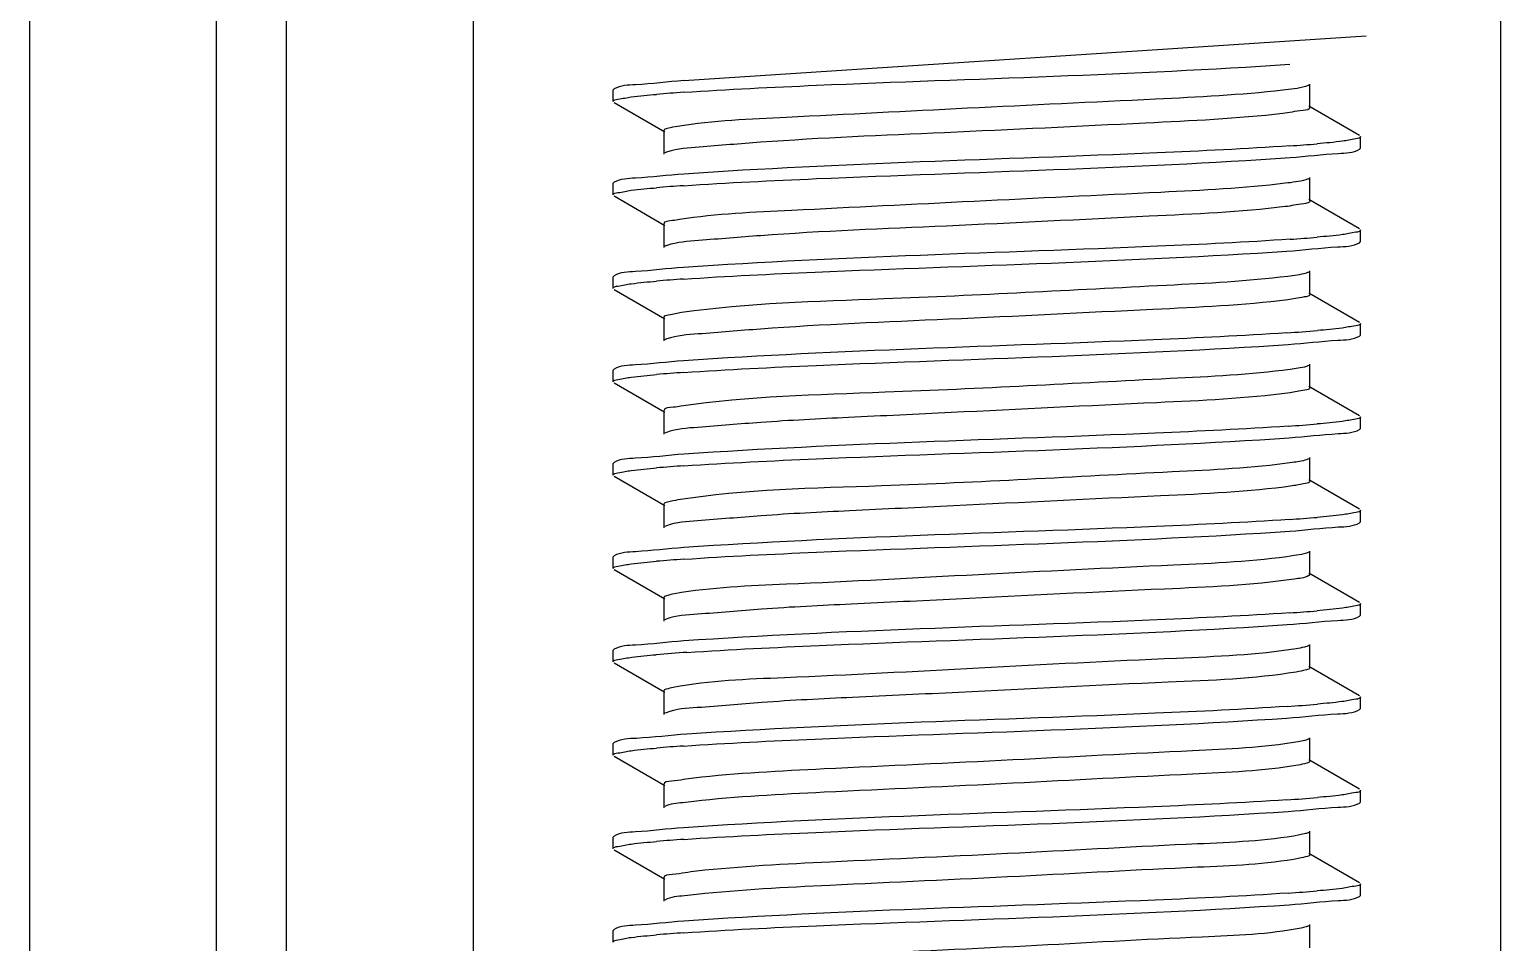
# Model space of a CAD drawing. Extents: x 27938 to 650306, y -92720 to 1524912.
# Drawn here: x 300564.7 to 300939.7, y 809457.9 to 809690.8 of the extents above; entities that cross this region are included whole.
import ezdxf

# ---------------------------------------------------------------- set-up
doc = ezdxf.new("R2010")
doc.units = 0
doc.header["$LTSCALE"] = 1000
doc.header["$MEASUREMENT"] = 0

msp = doc.modelspace()

# ---------------------------------------------------------------- linework, layer by layer
at = {"linetype": 'Continuous'}
for p, q in [((300564.69, 810344.87), (300564.69, 805603.84)), ((300612.32, 810344.87), (300612.32, 805603.84)), ((300630.18, 810344.87), (300630.18, 805603.84)), ((300677.8, 810344.87), (300677.8, 805603.84)), ((300939.75, 810344.87), (300939.75, 805603.84)), ((300731.51, 809677.71), (300905.45, 809689.13)), ((300891.14, 809670.87), (300891.14, 809676.82)), ((300713.75, 809675.6), (300713.52, 809675.34)), ((300713.52, 809672.36), (300713.52, 809675.34)), ((300713.52, 809672.36), (300713.52, 809675.34)), ((300713.75, 809672.1), (300726.67, 809664.62)), ((300903.8, 809663.69), (300890.88, 809671.17)), ((300726.41, 809664.92), (300726.41, 809658.96)), ((300904.03, 809660.45), (300904.03, 809663.43)), ((300904.03, 809660.45), (300904.03, 809663.43)), ((300903.8, 809660.19), (300904.03, 809660.45)), ((300713.75, 809651.78), (300713.52, 809651.52)), ((300713.52, 809648.55), (300713.52, 809651.52)), ((300713.52, 809648.55), (300713.52, 809651.52)), ((300891.14, 809647.06), (300891.14, 809653.01)), ((300713.75, 809648.29), (300726.67, 809640.8)), ((300903.8, 809639.88), (300890.88, 809647.36)), ((300726.41, 809641.11), (300726.41, 809635.15)), ((300904.03, 809636.64), (300904.03, 809639.62)), ((300904.03, 809636.64), (300904.03, 809639.62)), ((300903.8, 809636.38), (300904.03, 809636.64)), ((300713.75, 809627.97), (300713.52, 809627.71)), ((300713.52, 809624.73), (300713.52, 809627.71)), ((300713.52, 809624.73), (300713.52, 809627.71)), ((300891.14, 809623.25), (300891.14, 809629.2)), ((300713.75, 809624.47), (300726.67, 809616.99)), ((300903.8, 809616.06), (300890.88, 809623.55)), ((300726.41, 809617.29), (300726.41, 809611.34)), ((300903.8, 809612.57), (300904.03, 809612.83)), ((300904.03, 809612.83), (300904.03, 809615.8)), ((300904.03, 809612.83), (300904.03, 809615.8)), ((300891.14, 809599.43), (300891.14, 809605.39)), ((300713.75, 809604.16), (300713.52, 809603.9)), ((300713.52, 809600.92), (300713.52, 809603.9)), ((300713.52, 809600.92), (300713.52, 809603.9)), ((300713.75, 809600.66), (300726.67, 809593.18)), ((300903.8, 809592.25), (300890.88, 809599.73)), ((300726.41, 809593.48), (300726.41, 809587.53)), ((300904.03, 809589.01), (300904.03, 809591.99)), ((300727.12, 809588.02), (300726.67, 809587.83)), ((300903.8, 809588.75), (300904.03, 809589.01)), ((300713.75, 809580.35), (300713.52, 809580.08)), ((300713.52, 809577.11), (300713.52, 809580.08)), ((300713.52, 809577.11), (300713.52, 809580.08)), ((300891.14, 809575.62), (300891.14, 809581.57)), ((300713.75, 809576.85), (300726.67, 809569.37)), ((300903.8, 809568.44), (300890.88, 809575.92)), ((300726.41, 809569.67), (300726.41, 809563.71)), ((300904.03, 809565.2), (300904.03, 809568.18)), ((300904.03, 809565.2), (300904.03, 809568.18)), ((300727.07, 809564.19), (300726.67, 809564.02)), ((300903.8, 809564.94), (300904.03, 809565.2)), ((300713.75, 809556.53), (300713.52, 809556.27)), ((300891.14, 809551.81), (300891.14, 809557.76)), ((300713.52, 809553.3), (300713.52, 809556.27)), ((300713.52, 809553.3), (300713.52, 809556.27)), ((300713.75, 809553.03), (300726.67, 809545.55)), ((300903.8, 809544.63), (300890.88, 809552.11)), ((300726.41, 809545.85), (300726.41, 809539.9)), ((300903.8, 809541.13), (300904.03, 809541.39)), ((300904.03, 809541.39), (300904.03, 809544.37)), ((300904.03, 809541.39), (300904.03, 809544.37)), ((300727.02, 809540.36), (300726.67, 809540.2)), ((300891.14, 809527.99), (300891.14, 809533.95)), ((300713.75, 809532.72), (300713.52, 809532.46)), ((300713.52, 809529.48), (300713.52, 809532.46)), ((300713.52, 809529.48), (300713.52, 809532.46)), ((300713.75, 809529.22), (300726.67, 809521.74)), ((300903.8, 809520.81), (300890.88, 809528.3)), ((300726.41, 809522.04), (300726.41, 809516.09)), ((300904.03, 809517.58), (300904.03, 809520.55)), ((300904.03, 809517.58), (300904.03, 809520.55)), ((300726.99, 809516.54), (300726.67, 809516.39)), ((300903.8, 809517.32), (300904.03, 809517.58)), ((300713.75, 809508.91), (300713.52, 809508.65)), ((300713.52, 809505.67), (300713.52, 809508.65)), ((300713.52, 809505.67), (300713.52, 809508.65)), ((300891.14, 809504.18), (300891.14, 809510.13)), ((300713.75, 809505.41), (300726.67, 809497.93)), ((300903.8, 809497), (300890.88, 809504.48)), ((300726.41, 809498.23), (300726.41, 809492.28)), ((300904.03, 809493.76), (300904.03, 809496.74)), ((300904.03, 809493.76), (300904.03, 809496.74)), ((300903.8, 809493.5), (300904.03, 809493.76)), ((300891.14, 809480.37), (300891.14, 809486.32)), ((300713.75, 809485.09), (300713.52, 809484.83)), ((300713.52, 809481.86), (300713.52, 809484.83)), ((300713.52, 809481.86), (300713.52, 809484.83)), ((300713.75, 809481.6), (300726.67, 809474.11)), ((300903.8, 809473.19), (300890.88, 809480.67)), ((300726.41, 809474.42), (300726.41, 809468.46)), ((300904.03, 809469.95), (300904.03, 809472.93)), ((300904.03, 809469.95), (300904.03, 809472.93)), ((300903.8, 809469.69), (300904.03, 809469.95)), ((300713.75, 809461.28), (300713.52, 809461.02)), ((300713.52, 809458.04), (300713.52, 809461.02)), ((300713.52, 809458.04), (300713.52, 809461.02)), ((300891.14, 809456.56), (300891.14, 809462.51))]:
    msp.add_line(p, q, dxfattribs=at)
for centre, radius, start, end in [((300758.89, 809265.89), 409.75, 93.8309, 94.8034), ((300858.68, 810069.64), 409.49, 273.831, 274.805), ((300758.8, 809243.19), 408.64, 93.8384, 94.8035), ((300858.79, 810044.43), 408.1, 273.8416, 274.804), ((300758.81, 809219.31), 408.71, 93.8379, 94.8036), ((300857.72, 810034.12), 421.63, 273.7501, 274.8057), ((300758.9, 809194.3), 409.9, 93.83, 94.8034), ((300858.13, 810005.13), 416.44, 273.7834, 274.8062), ((300758.92, 809170.21), 410.18, 93.8281, 94.8033), ((300858.45, 809977.21), 412.32, 273.8111, 274.8058), ((300758.89, 809146.81), 409.77, 93.8308, 94.8034), ((300858.67, 809950.64), 409.56, 273.8305, 274.805), ((300759.93, 809109.99), 422.82, 93.743, 94.805), ((300857.83, 809937.35), 420.12, 273.7591, 274.8063), ((300758.8, 809100.3), 408.65, 93.8383, 94.8036), ((300857.7, 809915.23), 421.81, 273.7489, 274.8056), ((300758.9, 809075.26), 409.88, 93.8301, 94.8034), ((300858.11, 809886.23), 416.6, 273.7824, 274.8062), ((300758.92, 809051.15), 410.18, 93.8281, 94.8033)]:
    msp.add_arc(centre, radius, start, end, dxfattribs=at)
for points, knots in [([(300731.51, 809674.73), (300742.79, 809675.49), (300794.3, 809677.97), (300845.87, 809679.17), (300886.04, 809681.9)], [0, 0, 0, 0, 0.219207, 1, 1, 1, 1]), ([(300731.54, 809677.71), (300727.42, 809677.43), (300721.65, 809676.63), (300715.36, 809676.52), (300713.75, 809675.6)], [0, 0, 0, 0, 0.690341, 1, 1, 1, 1]), ([(300890.88, 809676.52), (300890.62, 809676.37), (300888.43, 809675.71), (300886.18, 809675.48), (300884.22, 809675.26)], [0, 0, 0, 0, 0.130925, 1, 1, 1, 1]), ([(300713.52, 809672.36), (300713.52, 809672.79), (300715.81, 809673.08), (300716.97, 809673.39), (300718.12, 809673.54)], [0, 0, 0, 0, 0.271512, 1, 1, 1, 1]), ([(300884.22, 809675.26), (300873.45, 809674.02), (300846.62, 809672.68), (300804.44, 809670.73), (300763.85, 809668.57), (300739.11, 809667.49), (300729.93, 809666.03)], [0, 0, 0, 0, 0.210492, 0.520764, 0.819615, 1, 1, 1, 1]), ([(300884.22, 809669.31), (300872.6, 809667.97), (300843.81, 809666.63), (300799.47, 809664.4), (300761.43, 809662.9), (300737.98, 809660.94), (300729.95, 809660.34), (300727.34, 809659.53)], [0, 0, 0, 0, 0.223118, 0.549331, 0.848052, 0.947905, 1, 1, 1, 1]), ([(300891.14, 809670.87), (300891.14, 809670.23), (300887.63, 809670), (300885.95, 809669.51), (300884.22, 809669.31)], [0, 0, 0, 0, 0.268344, 1, 1, 1, 1]), ([(300729.93, 809666.03), (300729.04, 809665.89), (300728.1, 809665.66), (300726.42, 809665.27), (300726.41, 809664.92)], [0, 0, 0, 0, 0.719855, 1, 1, 1, 1]), ([(300904.03, 809663.43), (300904.03, 809663), (300901.76, 809662.71), (300900.61, 809662.4), (300899.46, 809662.25)], [0, 0, 0, 0, 0.27162, 1, 1, 1, 1]), ([(300727.34, 809659.53), (300727.21, 809659.49), (300726.99, 809659.42), (300726.77, 809659.32), (300726.68, 809659.27)], [0, 0, 0, 0, 0.565422, 1, 1, 1, 1]), ([(300731.45, 809650.91), (300742.73, 809651.68), (300794.29, 809654.16), (300845.92, 809655.35), (300886.13, 809658.09)], [0, 0, 0, 0, 0.219144, 1, 1, 1, 1]), ([(300886.04, 809661.06), (300874.76, 809660.3), (300823.25, 809657.81), (300771.68, 809656.62), (300731.51, 809653.89)], [0, 0, 0, 0, 0.219225, 1, 1, 1, 1]), ([(300886.13, 809658.09), (300890.22, 809658.37), (300895.96, 809659.16), (300902.2, 809659.28), (300903.8, 809660.19)], [0, 0, 0, 0, 0.690204, 1, 1, 1, 1]), ([(300731.51, 809653.89), (300727.4, 809653.61), (300721.64, 809652.81), (300715.35, 809652.7), (300713.75, 809651.78)], [0, 0, 0, 0, 0.690315, 1, 1, 1, 1]), ([(300884.87, 809651.52), (300874.35, 809650.26), (300847.86, 809648.94), (300805.9, 809646.96), (300764.99, 809644.85), (300739.88, 809643.71), (300730.42, 809642.29)], [0, 0, 0, 0, 0.205418, 0.513768, 0.814544, 1, 1, 1, 1]), ([(300890.88, 809652.71), (300890.64, 809652.57), (300888.67, 809651.95), (300886.63, 809651.74), (300884.87, 809651.52)], [0, 0, 0, 0, 0.133703, 1, 1, 1, 1]), ([(300713.52, 809648.55), (300713.52, 809648.98), (300715.8, 809649.26), (300716.96, 809649.58), (300718.1, 809649.73)], [0, 0, 0, 0, 0.271571, 1, 1, 1, 1]), ([(300891.14, 809647.06), (300891.14, 809646.48), (300887.98, 809646.2), (300886.44, 809645.76), (300884.87, 809645.57)], [0, 0, 0, 0, 0.269649, 1, 1, 1, 1]), ([(300884.87, 809645.57), (300873.36, 809644.19), (300844.51, 809642.87), (300799.95, 809640.59), (300761.54, 809639.12), (300737.9, 809637.1), (300729.83, 809636.53), (300727.25, 809635.69)], [0, 0, 0, 0, 0.220204, 0.547586, 0.848383, 0.94851, 1, 1, 1, 1]), ([(300730.42, 809642.29), (300729.84, 809642.21), (300728.7, 809641.88), (300726.42, 809641.92), (300726.41, 809641.11)], [0, 0, 0, 0, 0.421018, 1, 1, 1, 1]), ([(300904.03, 809639.62), (300904.03, 809639.19), (300901.76, 809638.9), (300900.61, 809638.59), (300899.46, 809638.44)], [0, 0, 0, 0, 0.271621, 1, 1, 1, 1]), ([(300727.25, 809635.69), (300727.14, 809635.66), (300726.95, 809635.59), (300726.76, 809635.5), (300726.68, 809635.45)], [0, 0, 0, 0, 0.559972, 1, 1, 1, 1]), ([(300886.13, 809637.26), (300874.85, 809636.49), (300823.29, 809634), (300771.66, 809632.81), (300731.45, 809630.07)], [0, 0, 0, 0, 0.219059, 1, 1, 1, 1]), ([(300885.29, 809634.22), (300889.58, 809634.51), (300895.58, 809635.34), (300902.13, 809635.42), (300903.8, 809636.38)], [0, 0, 0, 0, 0.691064, 1, 1, 1, 1]), ([(300731.45, 809627.1), (300742.63, 809627.86), (300793.91, 809630.33), (300845.25, 809631.55), (300885.29, 809634.22)], [0, 0, 0, 0, 0.218315, 1, 1, 1, 1]), ([(300731.45, 809630.07), (300727.35, 809629.79), (300721.61, 809629), (300715.35, 809628.89), (300713.75, 809627.97)], [0, 0, 0, 0, 0.690246, 1, 1, 1, 1]), ([(300885.49, 809627.79), (300875.23, 809626.49), (300840.85, 809624.86), (300789.4, 809621.95), (300748.02, 809620.96), (300730.95, 809618.56)], [0, 0, 0, 0, 0.200359, 0.665926, 1, 1, 1, 1]), ([(300890.88, 809628.9), (300890.66, 809628.77), (300888.9, 809628.19), (300887.06, 809627.99), (300885.49, 809627.79)], [0, 0, 0, 0, 0.136714, 1, 1, 1, 1]), ([(300713.52, 809624.73), (300713.52, 809625.17), (300715.8, 809625.45), (300716.96, 809625.76), (300718.1, 809625.91)], [0, 0, 0, 0, 0.271569, 1, 1, 1, 1]), ([(300885.49, 809621.83), (300874.1, 809620.39), (300845.22, 809619.11), (300800.46, 809616.78), (300761.68, 809615.34), (300737.85, 809613.26), (300729.74, 809612.72), (300727.18, 809611.86)], [0, 0, 0, 0, 0.217121, 0.545559, 0.848485, 0.948981, 1, 1, 1, 1]), ([(300891.14, 809623.25), (300891.14, 809622.71), (300888.31, 809622.4), (300886.9, 809622.01), (300885.49, 809621.83)], [0, 0, 0, 0, 0.271205, 1, 1, 1, 1]), ([(300730.95, 809618.56), (300729.81, 809618.4), (300728.64, 809618.09), (300726.41, 809617.73), (300726.41, 809617.29)], [0, 0, 0, 0, 0.725085, 1, 1, 1, 1]), ([(300885.29, 809613.39), (300873.97, 809612.63), (300822.69, 809610.17), (300771.35, 809608.98), (300731.45, 809606.26)], [0, 0, 0, 0, 0.221032, 1, 1, 1, 1]), ([(300904.03, 809615.8), (300904.03, 809615.36), (300901.69, 809615.08), (300900.52, 809614.76), (300899.34, 809614.61)], [0, 0, 0, 0, 0.271165, 1, 1, 1, 1]), ([(300727.18, 809611.86), (300727.09, 809611.82), (300726.91, 809611.76), (300726.75, 809611.68), (300726.68, 809611.64)], [0, 0, 0, 0, 0.555073, 1, 1, 1, 1]), ([(300731.52, 809603.29), (300742.75, 809604.05), (300794.11, 809606.53), (300845.53, 809607.73), (300885.61, 809610.43)], [0, 0, 0, 0, 0.218794, 1, 1, 1, 1]), ([(300885.61, 809610.43), (300889.82, 809610.71), (300895.72, 809611.53), (300902.16, 809611.63), (300903.8, 809612.57)], [0, 0, 0, 0, 0.69076, 1, 1, 1, 1]), ([(300731.45, 809606.26), (300727.35, 809605.98), (300721.61, 809605.19), (300715.35, 809605.08), (300713.75, 809604.16)], [0, 0, 0, 0, 0.690251, 1, 1, 1, 1]), ([(300713.52, 809600.92), (300713.52, 809601.35), (300715.81, 809601.64), (300716.97, 809601.95), (300718.12, 809602.1)], [0, 0, 0, 0, 0.271503, 1, 1, 1, 1]), ([(300886.08, 809604.05), (300875.94, 809602.7), (300841.45, 809601.1), (300789.76, 809598.12), (300748.01, 809597.19), (300730.79, 809594.72)], [0, 0, 0, 0, 0.197233, 0.664604, 1, 1, 1, 1]), ([(300890.88, 809605.08), (300890.68, 809604.97), (300889.11, 809604.43), (300887.47, 809604.24), (300886.08, 809604.05)], [0, 0, 0, 0, 0.139964, 1, 1, 1, 1]), ([(300886.08, 809598.1), (300874.82, 809596.6), (300845.94, 809595.34), (300808.41, 809593.47), (300774.76, 809591.86), (300753.18, 809590.82), (300737.82, 809589.43), (300729.66, 809588.92), (300727.12, 809588.02)], [0, 0, 0, 0, 0.213883, 0.543283, 0.707942, 0.848388, 0.949336, 1, 1, 1, 1]), ([(300891.14, 809599.43), (300891.14, 809598.95), (300888.63, 809598.61), (300887.35, 809598.27), (300886.08, 809598.1)], [0, 0, 0, 0, 0.272967, 1, 1, 1, 1]), ([(300730.79, 809594.72), (300730.15, 809594.63), (300728.92, 809594.28), (300726.41, 809594.36), (300726.41, 809593.48)], [0, 0, 0, 0, 0.42179, 1, 1, 1, 1]), ([(300904.03, 809591.99), (300904.03, 809591.56), (300901.73, 809591.27), (300900.56, 809590.96), (300899.4, 809590.81)], [0, 0, 0, 0, 0.27139, 1, 1, 1, 1]), ([(300885.61, 809589.59), (300874.31, 809588.83), (300822.95, 809586.37), (300771.52, 809585.17), (300731.52, 809582.45)], [0, 0, 0, 0, 0.220239, 1, 1, 1, 1]), ([(300731.54, 809579.48), (300742.79, 809580.24), (300794.24, 809582.72), (300845.74, 809583.92), (300885.86, 809586.64)], [0, 0, 0, 0, 0.219088, 1, 1, 1, 1]), ([(300885.86, 809586.64), (300890.01, 809586.92), (300895.83, 809587.72), (300902.18, 809587.82), (300903.8, 809588.75)], [0, 0, 0, 0, 0.690501, 1, 1, 1, 1]), ([(300731.52, 809582.45), (300727.41, 809582.17), (300721.64, 809581.37), (300715.36, 809581.27), (300713.75, 809580.35)], [0, 0, 0, 0, 0.690324, 1, 1, 1, 1]), ([(300886.63, 809580.31), (300876.49, 809578.88), (300841.5, 809577.35), (300789.4, 809574.15), (300747.17, 809573.49), (300730.02, 809570.79)], [0, 0, 0, 0, 0.195888, 0.668212, 1, 1, 1, 1]), ([(300890.88, 809581.27), (300890.69, 809581.17), (300889.31, 809580.67), (300887.86, 809580.49), (300886.63, 809580.31)], [0, 0, 0, 0, 0.143518, 1, 1, 1, 1]), ([(300713.52, 809577.11), (300713.52, 809577.54), (300715.82, 809577.83), (300716.97, 809578.14), (300718.13, 809578.29)], [0, 0, 0, 0, 0.27149, 1, 1, 1, 1]), ([(300891.14, 809575.62), (300891.14, 809575.19), (300888.93, 809574.82), (300887.76, 809574.52), (300886.63, 809574.36)], [0, 0, 0, 0, 0.275042, 1, 1, 1, 1]), ([(300886.63, 809574.36), (300875.52, 809572.79), (300846.65, 809571.59), (300809.05, 809569.68), (300775.11, 809568.07), (300753.29, 809567.03), (300737.82, 809565.6), (300729.59, 809565.11), (300727.07, 809564.19)], [0, 0, 0, 0, 0.210506, 0.540786, 0.706621, 0.84812, 0.949594, 1, 1, 1, 1]), ([(300730.02, 809570.79), (300729.11, 809570.65), (300728.15, 809570.41), (300726.41, 809570.02), (300726.41, 809569.67)], [0, 0, 0, 0, 0.720573, 1, 1, 1, 1]), ([(300904.03, 809568.18), (300904.03, 809567.75), (300901.75, 809567.46), (300900.59, 809567.15), (300899.44, 809567)], [0, 0, 0, 0, 0.271542, 1, 1, 1, 1]), ([(300885.86, 809565.8), (300874.58, 809565.03), (300823.14, 809562.56), (300771.63, 809561.37), (300731.54, 809558.64)], [0, 0, 0, 0, 0.219626, 1, 1, 1, 1]), ([(300886.03, 809562.83), (300890.15, 809563.11), (300895.91, 809563.91), (300902.2, 809564.02), (300903.8, 809564.94)], [0, 0, 0, 0, 0.690315, 1, 1, 1, 1]), ([(300731.51, 809555.66), (300742.79, 809556.43), (300794.3, 809558.91), (300845.87, 809560.1), (300886.03, 809562.83)], [0, 0, 0, 0, 0.219207, 1, 1, 1, 1]), ([(300731.54, 809558.64), (300727.42, 809558.36), (300721.65, 809557.56), (300715.36, 809557.45), (300713.75, 809556.53)], [0, 0, 0, 0, 0.690341, 1, 1, 1, 1]), ([(300887.16, 809556.58), (300876.98, 809555.05), (300850.04, 809553.9), (300806.9, 809551.77), (300764.54, 809549.45), (300738.58, 809548.52), (300729.18, 809546.84)], [0, 0, 0, 0, 0.195054, 0.509751, 0.81902, 1, 1, 1, 1]), ([(300890.87, 809557.46), (300890.47, 809557.23), (300889.21, 809556.92), (300887.96, 809556.7), (300887.16, 809556.58)], [0, 0, 0, 0, 0.361946, 1, 1, 1, 1]), ([(300713.52, 809553.3), (300713.52, 809553.73), (300715.81, 809554.01), (300716.97, 809554.33), (300718.12, 809554.48)], [0, 0, 0, 0, 0.271511, 1, 1, 1, 1]), ([(300887.16, 809550.62), (300876.2, 809548.98), (300847.36, 809547.85), (300809.71, 809545.9), (300775.49, 809544.27), (300753.43, 809543.23), (300737.83, 809541.77), (300729.54, 809541.31), (300727.02, 809540.36)], [0, 0, 0, 0, 0.207, 0.538089, 0.705109, 0.8477, 0.949766, 1, 1, 1, 1]), ([(300891.14, 809551.81), (300891.14, 809551.68), (300889.77, 809550.73), (300888.42, 809550.81), (300887.16, 809550.62)], [0, 0, 0, 0, 0.092175, 1, 1, 1, 1]), ([(300729.18, 809546.84), (300728.48, 809546.71), (300727.71, 809546.53), (300726.41, 809546.14), (300726.41, 809545.85)], [0, 0, 0, 0, 0.714305, 1, 1, 1, 1]), ([(300886.03, 809542), (300874.76, 809541.23), (300823.25, 809538.75), (300771.68, 809537.56), (300731.51, 809534.83)], [0, 0, 0, 0, 0.219234, 1, 1, 1, 1]), ([(300904.03, 809544.37), (300904.03, 809543.94), (300901.76, 809543.65), (300900.61, 809543.34), (300899.46, 809543.19)], [0, 0, 0, 0, 0.271618, 1, 1, 1, 1]), ([(300732.33, 809531.91), (300743.56, 809532.65), (300794.58, 809535.1), (300845.65, 809536.32), (300885.38, 809538.98)], [0, 0, 0, 0, 0.220435, 1, 1, 1, 1]), ([(300885.38, 809538.98), (300889.65, 809539.26), (300895.62, 809540.09), (300902.14, 809540.18), (300903.8, 809541.13)], [0, 0, 0, 0, 0.690986, 1, 1, 1, 1]), ([(300731.51, 809534.83), (300727.4, 809534.55), (300721.64, 809533.75), (300715.35, 809533.64), (300713.75, 809532.72)], [0, 0, 0, 0, 0.690316, 1, 1, 1, 1]), ([(300713.52, 809529.48), (300713.52, 809529.93), (300715.87, 809530.2), (300717.05, 809530.53), (300718.24, 809530.68)], [0, 0, 0, 0, 0.271089, 1, 1, 1, 1]), ([(300887.65, 809532.84), (300877.56, 809531.23), (300850.48, 809530.15), (300807, 809527.96), (300764.3, 809525.57), (300738.15, 809524.75), (300728.83, 809522.96)], [0, 0, 0, 0, 0.192604, 0.509424, 0.820982, 1, 1, 1, 1]), ([(300890.87, 809533.65), (300890.52, 809533.44), (300889.43, 809533.16), (300888.34, 809532.95), (300887.65, 809532.84)], [0, 0, 0, 0, 0.367593, 1, 1, 1, 1]), ([(300887.65, 809526.89), (300876.87, 809525.16), (300848.06, 809524.12), (300810.39, 809522.11), (300775.89, 809520.48), (300753.59, 809519.44), (300737.86, 809517.94), (300729.5, 809517.51), (300726.99, 809516.54)], [0, 0, 0, 0, 0.203373, 0.535211, 0.703427, 0.847147, 0.949865, 1, 1, 1, 1]), ([(300891.14, 809527.99), (300891.13, 809527.65), (300889.47, 809527.26), (300888.53, 809527.03), (300887.65, 809526.89)], [0, 0, 0, 0, 0.280331, 1, 1, 1, 1]), ([(300728.83, 809522.96), (300728.22, 809522.84), (300727.52, 809522.68), (300726.41, 809522.29), (300726.41, 809522.04)], [0, 0, 0, 0, 0.710691, 1, 1, 1, 1]), ([(300904.03, 809520.55), (300904.03, 809520.11), (300901.71, 809519.83), (300900.54, 809519.51), (300899.37, 809519.36)], [0, 0, 0, 0, 0.271257, 1, 1, 1, 1]), ([(300731.45, 809508.03), (300742.63, 809508.79), (300793.91, 809511.27), (300845.24, 809512.48), (300885.28, 809515.16)], [0, 0, 0, 0, 0.218297, 1, 1, 1, 1]), ([(300885.38, 809518.14), (300874.17, 809517.39), (300823.15, 809514.94), (300772.08, 809513.72), (300732.33, 809511.07)], [0, 0, 0, 0, 0.219935, 1, 1, 1, 1]), ([(300885.28, 809515.16), (300889.57, 809515.44), (300895.58, 809516.28), (300902.13, 809516.36), (300903.8, 809517.32)], [0, 0, 0, 0, 0.691075, 1, 1, 1, 1]), ([(300732.33, 809511.07), (300728.02, 809510.78), (300722, 809509.95), (300715.42, 809509.87), (300713.75, 809508.91)], [0, 0, 0, 0, 0.691141, 1, 1, 1, 1]), ([(300888.11, 809509.1), (300879.23, 809507.58), (300854.89, 809506.58), (300814.66, 809504.37), (300772.25, 809502.46), (300745.09, 809501.08), (300734.05, 809499.87)], [0, 0, 0, 0, 0.175014, 0.471824, 0.784132, 1, 1, 1, 1]), ([(300890.87, 809509.83), (300890.56, 809509.65), (300889.63, 809509.39), (300888.7, 809509.21), (300888.11, 809509.1)], [0, 0, 0, 0, 0.373885, 1, 1, 1, 1]), ([(300713.52, 809505.67), (300713.52, 809506.1), (300715.8, 809506.39), (300716.95, 809506.7), (300718.1, 809506.85)], [0, 0, 0, 0, 0.271572, 1, 1, 1, 1]), ([(300891.14, 809504.18), (300891.13, 809503.88), (300889.71, 809503.48), (300888.87, 809503.28), (300888.11, 809503.15)], [0, 0, 0, 0, 0.283723, 1, 1, 1, 1]), ([(300888.11, 809503.15), (300879.23, 809501.63), (300854.89, 809500.63), (300814.66, 809498.42), (300772.25, 809496.5), (300745.09, 809495.13), (300734.05, 809493.92)], [0, 0, 0, 0, 0.175014, 0.471824, 0.784132, 1, 1, 1, 1]), ([(300734.05, 809499.87), (300732.14, 809499.66), (300730.31, 809499.11), (300726.41, 809498.93), (300726.41, 809498.23)], [0, 0, 0, 0, 0.732819, 1, 1, 1, 1]), ([(300904.03, 809496.74), (300904.03, 809496.3), (300901.69, 809496.02), (300900.51, 809495.7), (300899.34, 809495.55)], [0, 0, 0, 0, 0.271157, 1, 1, 1, 1]), ([(300734.05, 809493.92), (300733.12, 809493.82), (300730.68, 809493.45), (300728.03, 809493.36), (300726.67, 809492.58)], [0, 0, 0, 0, 0.371801, 1, 1, 1, 1]), ([(300885.28, 809494.32), (300873.96, 809493.57), (300822.68, 809491.11), (300771.34, 809489.91), (300731.45, 809487.2)], [0, 0, 0, 0, 0.22106, 1, 1, 1, 1]), ([(300885.6, 809491.37), (300889.81, 809491.65), (300895.72, 809492.47), (300902.16, 809492.56), (300903.8, 809493.5)], [0, 0, 0, 0, 0.69077, 1, 1, 1, 1]), ([(300731.52, 809484.23), (300742.74, 809484.99), (300794.1, 809487.46), (300845.52, 809488.67), (300885.6, 809491.37)], [0, 0, 0, 0, 0.218782, 1, 1, 1, 1]), ([(300731.45, 809487.2), (300727.35, 809486.92), (300721.61, 809486.12), (300715.35, 809486.01), (300713.75, 809485.09)], [0, 0, 0, 0, 0.690248, 1, 1, 1, 1]), ([(300888.54, 809485.37), (300879.96, 809483.78), (300856, 809482.88), (300816.11, 809480.6), (300773.51, 809478.72), (300746.05, 809477.32), (300734.76, 809476.14)], [0, 0, 0, 0, 0.169916, 0.464788, 0.779028, 1, 1, 1, 1]), ([(300890.87, 809486.02), (300890.61, 809485.87), (300889.82, 809485.63), (300889.03, 809485.46), (300888.54, 809485.37)], [0, 0, 0, 0, 0.380929, 1, 1, 1, 1]), ([(300713.52, 809481.86), (300713.52, 809482.29), (300715.81, 809482.58), (300716.97, 809482.89), (300718.12, 809483.04)], [0, 0, 0, 0, 0.271504, 1, 1, 1, 1]), ([(300888.54, 809479.41), (300879.96, 809477.83), (300856, 809476.92), (300816.11, 809474.65), (300773.51, 809472.77), (300746.05, 809471.37), (300734.76, 809470.18)], [0, 0, 0, 0, 0.169916, 0.464788, 0.779028, 1, 1, 1, 1]), ([(300891.14, 809480.37), (300891.13, 809480.1), (300889.94, 809479.71), (300889.19, 809479.54), (300888.54, 809479.41)], [0, 0, 0, 0, 0.287813, 1, 1, 1, 1]), ([(300734.76, 809476.14), (300732.67, 809475.92), (300730.7, 809475.3), (300726.41, 809475.18), (300726.42, 809474.42)], [0, 0, 0, 0, 0.733736, 1, 1, 1, 1]), ([(300734.76, 809470.18), (300733.74, 809470.08), (300731.07, 809469.68), (300728.16, 809469.63), (300726.67, 809468.76)], [0, 0, 0, 0, 0.373853, 1, 1, 1, 1]), ([(300885.6, 809470.53), (300874.3, 809469.77), (300822.94, 809467.3), (300771.52, 809466.11), (300731.52, 809463.39)], [0, 0, 0, 0, 0.220263, 1, 1, 1, 1]), ([(300904.03, 809472.93), (300904.03, 809472.49), (300901.72, 809472.21), (300900.56, 809471.89), (300899.4, 809471.74)], [0, 0, 0, 0, 0.271384, 1, 1, 1, 1]), ([(300731.54, 809460.41), (300742.79, 809461.18), (300794.23, 809463.66), (300845.73, 809464.85), (300885.85, 809467.57)], [0, 0, 0, 0, 0.219081, 1, 1, 1, 1]), ([(300885.85, 809467.57), (300890.01, 809467.85), (300895.83, 809468.66), (300902.18, 809468.76), (300903.8, 809469.69)], [0, 0, 0, 0, 0.690508, 1, 1, 1, 1]), ([(300731.52, 809463.39), (300727.41, 809463.11), (300721.64, 809462.31), (300715.36, 809462.2), (300713.75, 809461.28)], [0, 0, 0, 0, 0.690323, 1, 1, 1, 1]), ([(300713.52, 809458.04), (300713.52, 809458.48), (300715.82, 809458.76), (300716.97, 809459.08), (300718.13, 809459.23)], [0, 0, 0, 0, 0.271489, 1, 1, 1, 1]), ([(300888.94, 809461.63), (300880.65, 809459.97), (300857.08, 809459.18), (300817.57, 809456.83), (300774.79, 809454.98), (300747.03, 809453.56), (300735.5, 809452.4)], [0, 0, 0, 0, 0.164798, 0.457724, 0.773903, 1, 1, 1, 1]), ([(300890.87, 809462.21), (300890.65, 809462.08), (300890, 809461.86), (300889.34, 809461.71), (300888.94, 809461.63)], [0, 0, 0, 0, 0.388853, 1, 1, 1, 1])]:
    msp.add_open_spline(points, degree=3, knots=knots, dxfattribs=at)
for points in [[(300718.12, 809673.54), (300720.27, 809673.82), (300722.42, 809674.02), (300724.58, 809674.2)], [(300899.46, 809662.25), (300897.31, 809661.97), (300895.15, 809661.77), (300892.98, 809661.59)], [(300718.1, 809649.73), (300720.26, 809650.01), (300722.42, 809650.21), (300724.58, 809650.39)], [(300899.46, 809638.44), (300897.3, 809638.16), (300895.14, 809637.96), (300892.97, 809637.77)], [(300718.1, 809625.91), (300720.26, 809626.19), (300722.42, 809626.39), (300724.58, 809626.58)], [(300899.34, 809614.61), (300897.25, 809614.34), (300895.14, 809614.15), (300893.04, 809613.97)], [(300718.12, 809602.1), (300720.27, 809602.38), (300722.42, 809602.58), (300724.58, 809602.77)], [(300899.4, 809590.81), (300897.28, 809590.53), (300895.15, 809590.33), (300893.02, 809590.15)], [(300718.13, 809578.29), (300720.27, 809578.57), (300722.42, 809578.77), (300724.58, 809578.95)], [(300899.44, 809567), (300897.3, 809566.72), (300895.15, 809566.52), (300893, 809566.34)], [(300718.12, 809554.48), (300720.27, 809554.76), (300722.42, 809554.96), (300724.58, 809555.14)], [(300899.46, 809543.19), (300897.31, 809542.91), (300895.15, 809542.71), (300892.98, 809542.52)], [(300718.24, 809530.68), (300720.32, 809530.95), (300722.42, 809531.14), (300724.51, 809531.32)], [(300899.37, 809519.36), (300897.26, 809519.09), (300895.15, 809518.89), (300893.04, 809518.71)], [(300718.1, 809506.85), (300720.26, 809507.13), (300722.42, 809507.33), (300724.58, 809507.51)], [(300899.34, 809495.55), (300897.24, 809495.28), (300895.14, 809495.08), (300893.04, 809494.9)], [(300718.12, 809483.04), (300720.27, 809483.32), (300722.42, 809483.52), (300724.58, 809483.7)], [(300899.4, 809471.74), (300897.28, 809471.47), (300895.15, 809471.27), (300893.02, 809471.09)], [(300718.13, 809459.23), (300720.27, 809459.51), (300722.42, 809459.71), (300724.58, 809459.89)]]:
    msp.add_open_spline(points, degree=3, dxfattribs=at)

doc.saveas('drawing.dxf')
